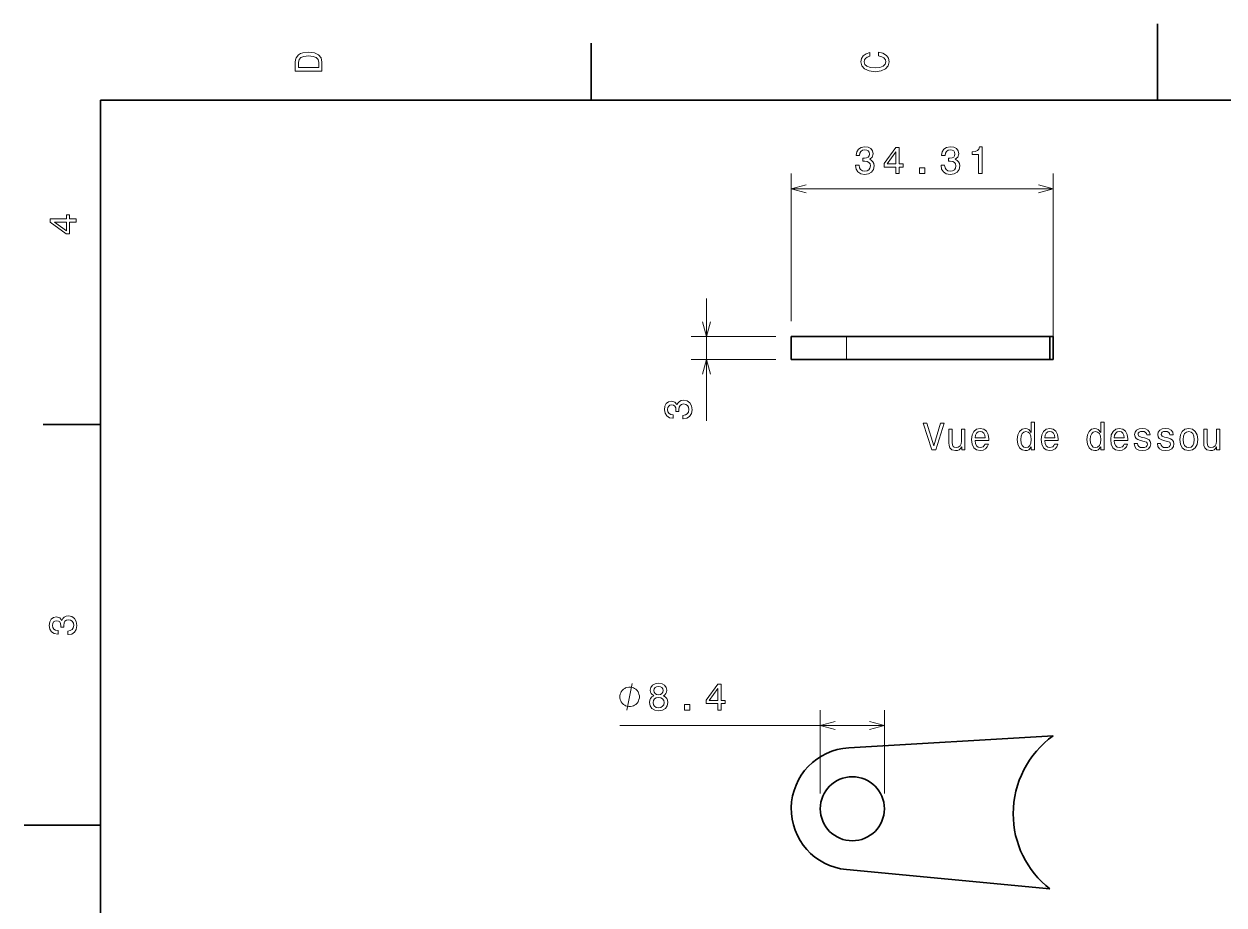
# Model space of a CAD drawing. Extents: x 0 to 297, y 0 to 210.
# Drawn here: x 0 to 157.2, y 94.5 to 210 of the extents above; entities that cross this region are included whole.
import ezdxf

# ---------------------------------------------------------------- set-up
doc = ezdxf.new("R2010")
doc.units = 0

msp = doc.modelspace()

# ---------------------------------------------------------------- linework, layer by layer
at = {"color": 7, "lineweight": 35, "ltscale": 0.25}
for p, q in [((148.5, 200), (148.5, 210)), ((10, 105), (0, 105))]:
    msp.add_line(p, q, dxfattribs=at)
at = {"color": 7, "lineweight": 35, "ltscale": 0.1875}
for p, q in [((74.300003, 200), (74.300003, 207.5)), ((10, 157.5), (2.5, 157.5))]:
    msp.add_line(p, q, dxfattribs=at)
at = {"color": 7, "lineweight": 35}
for p, q in [((287, 200), (10, 200)), ((10, 200), (10, 10)), ((107.748512, 169.039795), (134.398773, 169.039795)), ((107.748512, 166.039795), (134.398773, 166.039795)), ((108.042191, 115.147461), (134.821991, 116.717659)), ((107.748512, 99.197548), (134.398773, 96.647705))]:
    msp.add_line(p, q, dxfattribs=at)
at = {"color": 7, "lineweight": 13, "ltscale": 0.483802}
msp.add_line((100.510452, 171.039795), (100.510452, 190.391876), dxfattribs=at)
at = {"color": 7, "lineweight": 13}
for p, q in [((134.821991, 168.039795), (134.821991, 190.391876)), ((100.510452, 188.391876), (134.821991, 188.391876)), ((78.048393, 118.074852), (112.710457, 118.074852))]:
    msp.add_line(p, q, dxfattribs=at)
at = {"color": 8, "lineweight": 13, "ltscale": 0.4009}
msp.add_line((89.416351, 158.003784), (89.416351, 174.039795), dxfattribs=at)
at = {"color": 8, "lineweight": 13, "ltscale": 0.277353}
for p, q in [((98.510452, 169.039795), (87.416351, 169.039795)), ((98.510452, 166.039795), (87.416351, 166.039795))]:
    msp.add_line(p, q, dxfattribs=at)
at = {"color": 7, "lineweight": 35, "ltscale": 0.180951}
for p, q in [((107.748512, 169.039795), (100.510452, 169.039795)), ((107.748512, 166.039795), (100.510452, 166.039795))]:
    msp.add_line(p, q, dxfattribs=at)
at = {"color": 7, "lineweight": 35, "ltscale": 0.075}
for p, q in [((100.510452, 166.039795), (100.510452, 169.039795)), ((134.398773, 169.039795), (134.398773, 166.039795)), ((134.821991, 169.039795), (134.821991, 166.039795))]:
    msp.add_line(p, q, dxfattribs=at)
at = {"color": 7, "lineweight": 13, "ltscale": 0.075}
msp.add_line((107.748512, 169.039795), (107.748512, 166.039795), dxfattribs=at)
at = {"color": 7, "lineweight": 35, "ltscale": 0.010596}
for p, q in [((134.821991, 169.039795), (134.398163, 169.039795)), ((134.821991, 166.039795), (134.398163, 166.039795))]:
    msp.add_line(p, q, dxfattribs=at)
at = {"color": 7, "lineweight": 13, "ltscale": 0.272842}
for p, q in [((104.310455, 109.161179), (104.310455, 120.074852)), ((112.710457, 109.161179), (112.710457, 120.074852))]:
    msp.add_line(p, q, dxfattribs=at)
at = {"color": 7, "lineweight": 13}
for points in [[(35.533215, 204.994965), (35.533215, 203.829971), (39.033215, 203.829971), (39.033215, 204.994965), (38.922264, 205.544678), (38.584366, 205.953171), (38.034657, 206.205338), (37.283215, 206.296112), (36.516644, 206.215424), (36.21405, 206.114563), (35.971977, 205.973343), (35.644165, 205.56485), (35.563473, 205.297562)], [(111.93206, 205.817017), (112.35569, 205.716141), (112.658287, 205.549713), (112.844887, 205.317734), (112.905403, 205.045395), (112.814629, 204.71759), (112.54229, 204.460388), (112.098488, 204.28891), (111.483215, 204.233429), (110.872986, 204.28891), (110.424141, 204.455338), (110.151802, 204.71254), (110.055984, 205.045395), (110.106415, 205.287476), (110.247627, 205.494247), (110.474571, 205.655624), (110.787247, 205.766571), (110.787247, 206.245682), (110.308144, 206.094391), (109.94503, 205.832138), (109.718086, 205.474075), (109.637398, 205.045395), (109.763474, 204.510818), (110.116501, 204.10231), (110.696472, 203.840057), (111.483215, 203.749283), (112.269958, 203.840057), (112.84993, 204.10231), (113.208, 204.510818), (113.329041, 205.045395), (113.233215, 205.51442), (112.965927, 205.892654), (112.527161, 206.159943), (111.93206, 206.301163)], [(35.951801, 204.959656), (36.027451, 205.342941), (36.259438, 205.605194), (36.672985, 205.761536), (37.283215, 205.811966), (37.873272, 205.756485), (38.286816, 205.600143), (38.533936, 205.332855), (38.614628, 204.959656), (38.614628, 204.298996), (35.951801, 204.298996)], [(108.923279, 191.491302), (108.923279, 191.455994), (109.003967, 190.971848), (109.241005, 190.608734), (109.614204, 190.37674), (110.108444, 190.291), (110.632935, 190.37674), (111.026306, 190.598648), (111.278473, 190.951675), (111.369247, 191.405563), (111.328903, 191.70311), (111.217949, 191.94519), (111.036392, 192.13179), (110.794319, 192.267944), (111.122131, 192.540283), (111.238121, 192.973999), (111.162476, 193.367371), (110.945618, 193.664932), (110.59259, 193.851532), (110.108444, 193.917084), (109.654549, 193.836395), (109.306564, 193.614502), (109.07962, 193.261475), (109.003967, 192.79245), (109.003967, 192.757141), (109.45282, 192.757141), (109.493164, 193.07991), (109.62429, 193.311905), (109.836105, 193.45311), (110.133652, 193.50354), (110.395905, 193.463196), (110.587547, 193.357285), (110.703537, 193.185822), (110.748932, 192.953827), (110.703537, 192.706711), (110.582504, 192.540283), (110.370682, 192.439423), (110.083221, 192.409164), (109.886536, 192.4142), (109.886536, 192.015793), (110.133652, 192.025879), (110.451378, 191.980484), (110.688408, 191.859451), (110.82962, 191.662766), (110.880051, 191.405563), (110.824577, 191.113052), (110.678322, 190.896194), (110.446335, 190.760025), (110.138702, 190.71463), (109.820976, 190.765076), (109.588989, 190.916367), (109.442734, 191.158447), (109.387253, 191.491302)], [(114.207573, 190.391876), (114.661469, 190.391876), (114.661469, 191.259308), (115.160744, 191.259308), (115.160744, 191.662766), (114.661469, 191.662766), (114.661469, 193.816223), (114.20253, 193.816223), (112.669388, 191.70311), (112.669388, 191.259308), (114.207573, 191.259308)], [(120.131348, 191.491302), (120.131348, 191.455994), (120.212044, 190.971848), (120.449074, 190.608734), (120.822273, 190.37674), (121.316505, 190.291), (121.841003, 190.37674), (122.234375, 190.598648), (122.486542, 190.951675), (122.577316, 191.405563), (122.536972, 191.70311), (122.426018, 191.94519), (122.244461, 192.13179), (122.002388, 192.267944), (122.3302, 192.540283), (122.44619, 192.973999), (122.370544, 193.367371), (122.153687, 193.664932), (121.800659, 193.851532), (121.316505, 193.917084), (120.862617, 193.836395), (120.514633, 193.614502), (120.287689, 193.261475), (120.212044, 192.79245), (120.212044, 192.757141), (120.660889, 192.757141), (120.701233, 193.07991), (120.832359, 193.311905), (121.044174, 193.45311), (121.341721, 193.50354), (121.603973, 193.463196), (121.795616, 193.357285), (121.911606, 193.185822), (121.957001, 192.953827), (121.911606, 192.706711), (121.790573, 192.540283), (121.578758, 192.439423), (121.29129, 192.409164), (121.094604, 192.4142), (121.094604, 192.015793), (121.341721, 192.025879), (121.659447, 191.980484), (121.896477, 191.859451), (122.037689, 191.662766), (122.08812, 191.405563), (122.032646, 191.113052), (121.886391, 190.896194), (121.654404, 190.760025), (121.346771, 190.71463), (121.029045, 190.765076), (120.797058, 190.916367), (120.650803, 191.158447), (120.595329, 191.491302)], [(125.047485, 190.391876), (125.506424, 190.391876), (125.506424, 193.917084), (125.163483, 193.917084), (125.072708, 193.609451), (124.891144, 193.402679), (124.61377, 193.281647), (124.230484, 193.241302), (124.230484, 192.883224), (125.047485, 192.883224)], [(113.093018, 191.662766), (114.207573, 193.231201), (114.207573, 191.662766)], [(117.318237, 190.391876), (118.014206, 190.391876), (118.014206, 191.143311), (117.318237, 191.143311)], [(6.833213, 184.02739), (6.833213, 184.481277), (5.965778, 184.481277), (5.965778, 184.98056), (5.56232, 184.98056), (5.56232, 184.481277), (3.408862, 184.481277), (3.408862, 184.022339), (5.521974, 182.489197), (5.965778, 182.489197), (5.965778, 184.02739)], [(5.56232, 182.912827), (3.993876, 184.02739), (5.56232, 184.02739)], [(120.061752, 157.688217), (119.184235, 154.707657), (118.281494, 157.688217), (117.802391, 157.688217), (118.932076, 154.183167), (119.436394, 154.183167), (120.540863, 157.688217)], [(131.948639, 154.601761), (131.948639, 154.183167), (132.392441, 154.183167), (132.392441, 157.804199), (131.95369, 157.804199), (131.95369, 156.477829), (131.615784, 156.861115), (131.409012, 156.951904), (131.171982, 156.987198), (130.743317, 156.886337), (130.410461, 156.603912), (130.193604, 156.150024), (130.11795, 155.539795), (130.193604, 154.929565), (130.410461, 154.470627), (130.743317, 154.183167), (131.171982, 154.087341), (131.409012, 154.12265), (131.620834, 154.213425)], [(141.056717, 154.601761), (141.056717, 154.183167), (141.500519, 154.183167), (141.500519, 157.804199), (141.061752, 157.804199), (141.061752, 156.477829), (140.723862, 156.861115), (140.51709, 156.951904), (140.28006, 156.987198), (139.851379, 156.886337), (139.518524, 156.603912), (139.301666, 156.150024), (139.226013, 155.539795), (139.301666, 154.929565), (139.518524, 154.470627), (139.851379, 154.183167), (140.28006, 154.087341), (140.51709, 154.12265), (140.728897, 154.213425)], [(123.264206, 156.891373), (122.820404, 156.891373), (122.820404, 155.327972), (122.769966, 154.964874), (122.623718, 154.702621), (122.396767, 154.541229), (122.09922, 154.490799), (121.86219, 154.531143), (121.710892, 154.652191), (121.625153, 154.858963), (121.60498, 155.151459), (121.60498, 156.891373), (121.161179, 156.891373), (121.161179, 155.111115), (121.176308, 154.753052), (121.272133, 154.455505), (121.564636, 154.183167), (122.033661, 154.087341), (122.28582, 154.12265), (122.502678, 154.213425), (122.689278, 154.369766), (122.840576, 154.59671), (122.840576, 154.183167), (123.264206, 154.183167)], [(124.600662, 155.408676), (126.375877, 155.408676), (126.38092, 155.615448), (126.300224, 156.195419), (126.078323, 156.629135), (125.725296, 156.891373), (125.256279, 156.987198), (124.797348, 156.886337), (124.444321, 156.603912), (124.217377, 156.144989), (124.136681, 155.539795), (124.212334, 154.919479), (124.439278, 154.465591), (124.787262, 154.183167), (125.24115, 154.087341), (125.634521, 154.152908), (125.957291, 154.324371), (126.194321, 154.59671), (126.33049, 154.959824), (125.891724, 154.959824), (125.800949, 154.758087), (125.669823, 154.606796), (125.296623, 154.485764), (125.009163, 154.541229), (124.792305, 154.717743), (124.651093, 155.005219), (124.600662, 155.393539)], [(124.600662, 155.781876), (124.656136, 156.129852), (124.792305, 156.387054), (124.999077, 156.543396), (125.271408, 156.598877), (125.538696, 156.543396), (125.745476, 156.387054), (125.871552, 156.129852), (125.916946, 155.781876)], [(131.247635, 156.588791), (131.540146, 156.518188), (131.762039, 156.321503), (131.893173, 155.993683), (131.943604, 155.539795), (131.893173, 155.080856), (131.762039, 154.753052), (131.540146, 154.551315), (131.247635, 154.485764), (130.970261, 154.551315), (130.758438, 154.753052), (130.617233, 155.085907), (130.571838, 155.539795), (130.617233, 155.988647), (130.758438, 156.316452), (130.970261, 156.518188)], [(133.708725, 155.408676), (135.483948, 155.408676), (135.488983, 155.615448), (135.408295, 156.195419), (135.186401, 156.629135), (134.833374, 156.891373), (134.364349, 156.987198), (133.905411, 156.886337), (133.552383, 156.603912), (133.325439, 156.144989), (133.244751, 155.539795), (133.320404, 154.919479), (133.547348, 154.465591), (133.895325, 154.183167), (134.349213, 154.087341), (134.742584, 154.152908), (135.065353, 154.324371), (135.302383, 154.59671), (135.438553, 154.959824), (134.999802, 154.959824), (134.909012, 154.758087), (134.777893, 154.606796), (134.404694, 154.485764), (134.117233, 154.541229), (133.900375, 154.717743), (133.759155, 155.005219), (133.708725, 155.393539)], [(133.708725, 155.781876), (133.764206, 156.129852), (133.900375, 156.387054), (134.107147, 156.543396), (134.379486, 156.598877), (134.646774, 156.543396), (134.853546, 156.387054), (134.979614, 156.129852), (135.025009, 155.781876)], [(140.355713, 156.588791), (140.648209, 156.518188), (140.870117, 156.321503), (141.001236, 155.993683), (141.051666, 155.539795), (141.001236, 155.080856), (140.870117, 154.753052), (140.648209, 154.551315), (140.355713, 154.485764), (140.078323, 154.551315), (139.866516, 154.753052), (139.725296, 155.085907), (139.679916, 155.539795), (139.725296, 155.988647), (139.866516, 156.316452), (140.078323, 156.518188)], [(142.816803, 155.408676), (144.59201, 155.408676), (144.597061, 155.615448), (144.516373, 156.195419), (144.294464, 156.629135), (143.941437, 156.891373), (143.472412, 156.987198), (143.013489, 156.886337), (142.660461, 156.603912), (142.433517, 156.144989), (142.352814, 155.539795), (142.428467, 154.919479), (142.655411, 154.465591), (143.003403, 154.183167), (143.457291, 154.087341), (143.850662, 154.152908), (144.173431, 154.324371), (144.410461, 154.59671), (144.546631, 154.959824), (144.107864, 154.959824), (144.01709, 154.758087), (143.885956, 154.606796), (143.512756, 154.485764), (143.225296, 154.541229), (143.008438, 154.717743), (142.867233, 155.005219), (142.816803, 155.393539)], [(142.816803, 155.781876), (142.872269, 156.129852), (143.008438, 156.387054), (143.21521, 156.543396), (143.487549, 156.598877), (143.754837, 156.543396), (143.961609, 156.387054), (144.087692, 156.129852), (144.133087, 155.781876)], [(146.790863, 155.761703), (146.362183, 155.862564), (146.044464, 155.978561), (145.938553, 156.215591), (145.968811, 156.382019), (146.074722, 156.503052), (146.246185, 156.578705), (146.493317, 156.608963), (146.730347, 156.578705), (146.916946, 156.487915), (147.037979, 156.351761), (147.088409, 156.170197), (147.522125, 156.170197), (147.522125, 156.180283), (147.446487, 156.508087), (147.239716, 156.765305), (146.916946, 156.926682), (146.493317, 156.987198), (146.064636, 156.926682), (145.751953, 156.760254), (145.555267, 156.513138), (145.494751, 156.200455), (145.540146, 155.897858), (145.681351, 155.68605), (145.913345, 155.534744), (146.251236, 155.428848), (146.745468, 155.3078), (147.048065, 155.181732), (147.128754, 155.080856), (147.159012, 154.929565), (147.113632, 154.742966), (146.992584, 154.601761), (146.795898, 154.510971), (146.533661, 154.480713), (146.256287, 154.510971), (146.05455, 154.616882), (145.918381, 154.788361), (145.862915, 155.025391), (145.434235, 155.025391), (145.504837, 154.621933), (145.711609, 154.329422), (146.039429, 154.152908), (146.493317, 154.087341), (146.967377, 154.152908), (147.315353, 154.329422), (147.527176, 154.611847), (147.602814, 154.979996), (147.547348, 155.297714), (147.391006, 155.514572), (147.133804, 155.655792)], [(149.826889, 155.761703), (149.398209, 155.862564), (149.08049, 155.978561), (148.974579, 156.215591), (149.004837, 156.382019), (149.110748, 156.503052), (149.282211, 156.578705), (149.529327, 156.608963), (149.766357, 156.578705), (149.952972, 156.487915), (150.074005, 156.351761), (150.124435, 156.170197), (150.558151, 156.170197), (150.558151, 156.180283), (150.482498, 156.508087), (150.275726, 156.765305), (149.952972, 156.926682), (149.529327, 156.987198), (149.100662, 156.926682), (148.787979, 156.760254), (148.591293, 156.513138), (148.530777, 156.200455), (148.576157, 155.897858), (148.717377, 155.68605), (148.949356, 155.534744), (149.287262, 155.428848), (149.781494, 155.3078), (150.084091, 155.181732), (150.16478, 155.080856), (150.195038, 154.929565), (150.149658, 154.742966), (150.02861, 154.601761), (149.831924, 154.510971), (149.569672, 154.480713), (149.292297, 154.510971), (149.090576, 154.616882), (148.954407, 154.788361), (148.898926, 155.025391), (148.470261, 155.025391), (148.540863, 154.621933), (148.747635, 154.329422), (149.075439, 154.152908), (149.529327, 154.087341), (150.003387, 154.152908), (150.351379, 154.329422), (150.563202, 154.611847), (150.63884, 154.979996), (150.583374, 155.297714), (150.427032, 155.514572), (150.16983, 155.655792)], [(151.405411, 155.534744), (151.486099, 154.919479), (151.718094, 154.465591), (152.086243, 154.183167), (152.58049, 154.087341), (153.069672, 154.183167), (153.437836, 154.460541), (153.66983, 154.914429), (153.755554, 155.534744), (153.66983, 156.150024), (153.437836, 156.608963), (153.069672, 156.886337), (152.58049, 156.987198), (152.086243, 156.886337), (151.718094, 156.603912), (151.486099, 156.150024)], [(151.859299, 155.539795), (151.904694, 155.993683), (152.045898, 156.321503), (152.272842, 156.523224), (152.58049, 156.593826), (152.883087, 156.523224), (153.110016, 156.326538), (153.251236, 155.993683), (153.301666, 155.539795), (153.251236, 155.080856), (153.110016, 154.748001), (152.883087, 154.54628), (152.58049, 154.480713), (152.272842, 154.54628), (152.045898, 154.748001), (151.904694, 155.080856)], [(156.660461, 156.891373), (156.216644, 156.891373), (156.216644, 155.327972), (156.166214, 154.964874), (156.019958, 154.702621), (155.793015, 154.541229), (155.495468, 154.490799), (155.258438, 154.531143), (155.107147, 154.652191), (155.021408, 154.858963), (155.001236, 155.151459), (155.001236, 156.891373), (154.557434, 156.891373), (154.557434, 155.111115), (154.572556, 154.753052), (154.668381, 154.455505), (154.960892, 154.183167), (155.429901, 154.087341), (155.682068, 154.12265), (155.898926, 154.213425), (156.085526, 154.369766), (156.236816, 154.59671), (156.236816, 154.183167), (156.660461, 154.183167)], [(5.73379, 129.979111), (5.769093, 129.979111), (6.253242, 130.059799), (6.616354, 130.296829), (6.848343, 130.670029), (6.934078, 131.164276), (6.848343, 131.688766), (6.626441, 132.082138), (6.273415, 132.334305), (5.819525, 132.425079), (5.521974, 132.384735), (5.279899, 132.273788), (5.0933, 132.092224), (4.957133, 131.850143), (4.684798, 132.177963), (4.251081, 132.293961), (3.857709, 132.218307), (3.560158, 132.00145), (3.373559, 131.648422), (3.307997, 131.164276), (3.388689, 130.710388), (3.610591, 130.362396), (3.963617, 130.135452), (4.432637, 130.059799), (4.46794, 130.059799), (4.46794, 130.508652), (4.145173, 130.548996), (3.913184, 130.680115), (3.771974, 130.891937), (3.721542, 131.189484), (3.761888, 131.451736), (3.867795, 131.643372), (4.039265, 131.759369), (4.271254, 131.804764), (4.518372, 131.759369), (4.684798, 131.638336), (4.785663, 131.426514), (4.815922, 131.139053), (4.810879, 130.942368), (5.209294, 130.942368), (5.199208, 131.189484), (5.244596, 131.507217), (5.365634, 131.744247), (5.56232, 131.885452), (5.819525, 131.935883), (6.112032, 131.880417), (6.328891, 131.734161), (6.465058, 131.502167), (6.510447, 131.194534), (6.460014, 130.876801), (6.308718, 130.644821), (6.066643, 130.498566), (5.73379, 130.443085)], [(80.615059, 121.824852), (80.615059, 121.941513), (80.556725, 122.17485), (80.498398, 122.349854), (80.440063, 122.466515), (80.323395, 122.641518), (80.148392, 122.816513), (79.973389, 122.933182), (79.856728, 122.991516), (79.681725, 123.04985), (79.448395, 123.108185), (79.331726, 123.108185), (79.215057, 123.108185), (78.981728, 123.04985), (78.806725, 122.991516), (78.690063, 122.933182), (78.51506, 122.816513), (78.340057, 122.641518), (78.223396, 122.466515), (78.165062, 122.349854), (78.106728, 122.17485), (78.048393, 121.941513), (78.048393, 121.824852), (78.048393, 121.708183), (78.106728, 121.474854), (78.165062, 121.29985), (78.223396, 121.183182), (78.340057, 121.008186), (78.51506, 120.833183), (78.690063, 120.716515), (78.806725, 120.65818), (78.981728, 120.599854), (79.215057, 120.541519), (79.331726, 120.541519), (79.448395, 120.541519), (79.681725, 120.599854), (79.856728, 120.65818), (79.973389, 120.716515), (80.148392, 120.833183), (80.323395, 121.008186), (80.440063, 121.183182), (80.498398, 121.29985), (80.556725, 121.474854), (80.615059, 121.708183)], [(82.507706, 121.961014), (82.250504, 121.819809), (82.07399, 121.623123), (81.963043, 121.376007), (81.927734, 121.078453), (82.00843, 120.629608), (82.240417, 120.281624), (82.61866, 120.059723), (83.133072, 119.973984), (83.642441, 120.059723), (84.020676, 120.281624), (84.25267, 120.629608), (84.338402, 121.078453), (84.298058, 121.376007), (84.192154, 121.623123), (84.01059, 121.819809), (83.75843, 121.961014), (83.960159, 122.082054), (84.101372, 122.248482), (84.187103, 122.450211), (84.217361, 122.697327), (84.136673, 123.055397), (83.924858, 123.342865), (83.581917, 123.529465), (83.133072, 123.600067), (82.679184, 123.529465), (82.336243, 123.342865), (82.119385, 123.055397), (82.043732, 122.697327), (82.068954, 122.450211), (82.154686, 122.248482)], [(82.522842, 122.656982), (82.563187, 122.878883), (82.684219, 123.050354), (82.87587, 123.156265), (83.133072, 123.196609), (83.385231, 123.156265), (83.576874, 123.050354), (83.697906, 122.878883), (83.743301, 122.656982), (83.697906, 122.430038), (83.576874, 122.253525), (83.385231, 122.137527), (83.133072, 122.102226), (82.87587, 122.14257), (82.684219, 122.253525), (82.563187, 122.430038)], [(90.882492, 120.074852), (91.33638, 120.074852), (91.33638, 120.942284), (91.835663, 120.942284), (91.835663, 121.345741), (91.33638, 121.345741), (91.33638, 123.499199), (90.877449, 123.499199), (89.344315, 121.386093), (89.344315, 120.942284), (90.882492, 120.942284)], [(89.767944, 121.345741), (90.882492, 122.914185), (90.882492, 121.345741)], [(82.411888, 121.088539), (82.457275, 121.355827), (82.603531, 121.557556), (82.830475, 121.688683), (83.133072, 121.73407), (83.430618, 121.688683), (83.657562, 121.557556), (83.803818, 121.355827), (83.854248, 121.088539), (83.803818, 120.801071), (83.657562, 120.584213), (83.430618, 120.443008), (83.133072, 120.397614), (82.830475, 120.443008), (82.603531, 120.584213), (82.457275, 120.801071)], [(86.521111, 120.074852), (87.217072, 120.074852), (87.217072, 120.826294), (86.521111, 120.826294)]]:
    msp.add_lwpolyline(points, close=True, dxfattribs=at)
for points in [[(102.442307, 188.909515), (100.510452, 188.391876), (102.442307, 187.874237)], [(132.890137, 187.874237), (134.821991, 188.391876), (132.890137, 188.909515)], [(78.981728, 120.074852), (79.681725, 123.574852)], [(106.24231, 118.592491), (104.310455, 118.074852), (106.24231, 117.557213)], [(110.778603, 117.557213), (112.710457, 118.074852), (110.778603, 118.592491)]]:
    msp.add_lwpolyline(points, dxfattribs=at)
at = {"color": 8, "lineweight": 13}
for points in [[(88.898712, 170.971649), (89.416351, 169.039795), (89.93399, 170.971649)], [(89.93399, 164.107941), (89.416351, 166.039795), (88.898712, 164.107941)]]:
    msp.add_lwpolyline(points, dxfattribs=at)
msp.add_lwpolyline([(86.316925, 158.2509), (86.352234, 158.2509), (86.83638, 158.331589), (87.199493, 158.568619), (87.43148, 158.941818), (87.517212, 159.43605), (87.43148, 159.960541), (87.209579, 160.353912), (86.856552, 160.606079), (86.402664, 160.696854), (86.105118, 160.656509), (85.863037, 160.545563), (85.676437, 160.364014), (85.540268, 160.121933), (85.267937, 160.449738), (84.834213, 160.565735), (84.440842, 160.490082), (84.143295, 160.273224), (83.956696, 159.920197), (83.891136, 159.43605), (83.971832, 158.982162), (84.193726, 158.634186), (84.546753, 158.407227), (85.015778, 158.331589), (85.051079, 158.331589), (85.051079, 158.780426), (84.72831, 158.820786), (84.496323, 158.951904), (84.355118, 159.163727), (84.30468, 159.461273), (84.345024, 159.723511), (84.450928, 159.915161), (84.622406, 160.031158), (84.854393, 160.076538), (85.101509, 160.031158), (85.267937, 159.91011), (85.368805, 159.698303), (85.399063, 159.410843), (85.394012, 159.214157), (85.792435, 159.214157), (85.782349, 159.461273), (85.827736, 159.778992), (85.948776, 160.016022), (86.145462, 160.157227), (86.402664, 160.207672), (86.695175, 160.152191), (86.912033, 160.005936), (87.048195, 159.773956), (87.093582, 159.466309), (87.043152, 159.14859), (86.891861, 158.916595), (86.64978, 158.770355), (86.316925, 158.714874)], close=True, dxfattribs=at)
at = {"color": 7, "lineweight": 35}
msp.add_circle((108.510452, 107.161179), 4.2, dxfattribs=at)
for centre, radius, start, end in [((142.14827, 106.509117), 12.565357, 125.665563, 179.98614), ((108.510452, 107.161179), 8, 93.35562, 264.534699), ((142.080811, 106.504494), 12.497256, 179.964843, 232.068358)]:
    msp.add_arc(centre, radius, start, end, dxfattribs=at)

doc.saveas('drawing.dxf')
